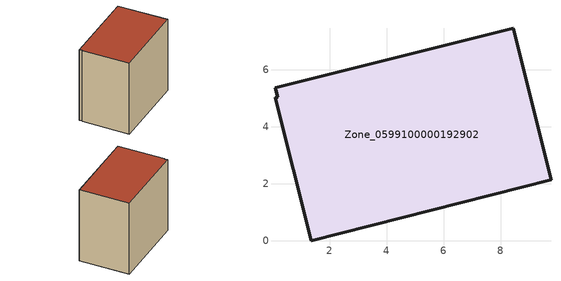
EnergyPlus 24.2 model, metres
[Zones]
Zone_0599100000192902
 floor ground (C_G): 0.08,5.37 8.44,7.45 9.77,2.13 1.34,0 0.08,5.01 0.17,5.04 z0
 wall outside (C_F): 9.77,2.13 8.44,7.45 0.08,5.37 0.17,5.04 0.08,5.01 1.34,0 9.77,2.13 z0:8.32
 roof outside (C_R): 8.44,7.45 0.08,5.37 0.17,5.04 0.08,5.01 1.34,0 9.77,2.13 z8.32
[BUILDING]
Pand.0599100000192902: North Axis=0; Terrain=City; Loads Convergence Tolerance Value=0.04; Temperature Convergence Tolerance Value=0.4; Solar Distribution=FullExterior; Maximum Number of Warmup Days=25; Minimum Number of Warmup Days=1
[Site:Location]
Rotterdam.The.Hague.AP_ZH_NLD Design_Conditions: Latitude=51.96; Longitude=4.45; Time Zone=1; Elevation=-4.5
[SITE:GROUNDTEMPERATURE:BUILDINGSURFACE]
18, 18, 18, 18, 18, 18, 18, 18, 18, 18, 18, 18
[MATERIAL] Thermal Absorptance=0.9; Solar Absorptance=0.7; Visible Absorptance=0.7
Name | Roughness | Thickness | Conductivity | Density | Specific Heat
G.TI.1975-1991 | MediumSmooth | 0.15 | 0.288461 | 540 | 1210
F.TI.1975-1991 | Rough | 0.3 | 0.230769 | 1920 | 840
R.TI.1975-1991 | MediumRough | 0.2 | 0.153846 | 1500 | 1000
[CONSTRUCTION]
C_G: G.TI.1975-1991
C_F: F.TI.1975-1991
C_R: R.TI.1975-1991
[ZONE]
Zone_0599100000192902: Type=1; Multiplier=1; Ceiling Height=Autocalculate; Volume=Autocalculate; Floor Area=autocalculate; Part of Total Floor Area=Yes
[ZONEINFILTRATION:DESIGNFLOWRATE]
Infil_Zone_0599100000192902: Zone or ZoneList or Space or SpaceList=Zone_0599100000192902; Schedule=AlwaysOn; Design Flow Rate Calculation Method=Flow/Area; Flow Rate per Floor Area=0.003; Constant Term Coefficient=1; Temperature Term Coefficient=0; Velocity Term Coefficient=0; Velocity Squared Term Coefficient=0
[HVACTEMPLATE:ZONE:IDEALLOADSAIRSYSTEM]
Zone_0599100000192902: Maximum Heating Supply Air Temperature=50; Minimum Cooling Supply Air Temperature=13; Maximum Heating Supply Air Humidity Ratio=0.0156; Minimum Cooling Supply Air Humidity Ratio=0.0077; Heating Limit=NoLimit; Cooling Limit=NoLimit; Dehumidification Control Type=ConstantSensibleHeatRatio; Cooling Sensible Heat Ratio=0.7; Dehumidification Setpoint=60; Humidification Control Type=None; Humidification Setpoint=30; Outdoor Air Method=None; Outdoor Air Flow Rate per Person=0.00944; Outdoor Air Flow Rate per Zone Floor Area=0; Outdoor Air Flow Rate per Zone=0; Demand Controlled Ventilation Type=None; Outdoor Air Economizer Type=NoEconomizer; Heat Recovery Type=None; Sensible Heat Recovery Effectiveness=0.7; Latent Heat Recovery Effectiveness=0.65
[ZONECONTROL:THERMOSTAT]
ThermostatControl_Zone_0599100000192902: Zone or ZoneList=Zone_0599100000192902; Control Type Schedule=DualSetpointControlType; Control 1=Thermostat_Zone_0599100000192902; Temperature Difference Between Cutout And Setpoint=0
[THERMOSTATSETPOINT:DUALSETPOINT]
Thermostat_Zone_0599100000192902: Heating Setpoint Temperature Schedule=HeatingSetpoint_Zone_0599100000192902; Cooling Setpoint Temperature Schedule=CoolingSetpoint_Zone_0599100000192902
[SCHEDULE:COMPACT]
HeatingSetpoint_Zone_0599100000192902: Through: 12/31, For: AllDays, Until: 24:00, 21
CoolingSetpoint_Zone_0599100000192902: Through: 12/31, For: AllDays, Until: 24:00, 24
DualSetpointControlType: Through: 12/31, For: AllDays, Until: 24:00, 4
AlwaysOn: Through: 12/31, For: AllDays, Until: 24:00, 1
